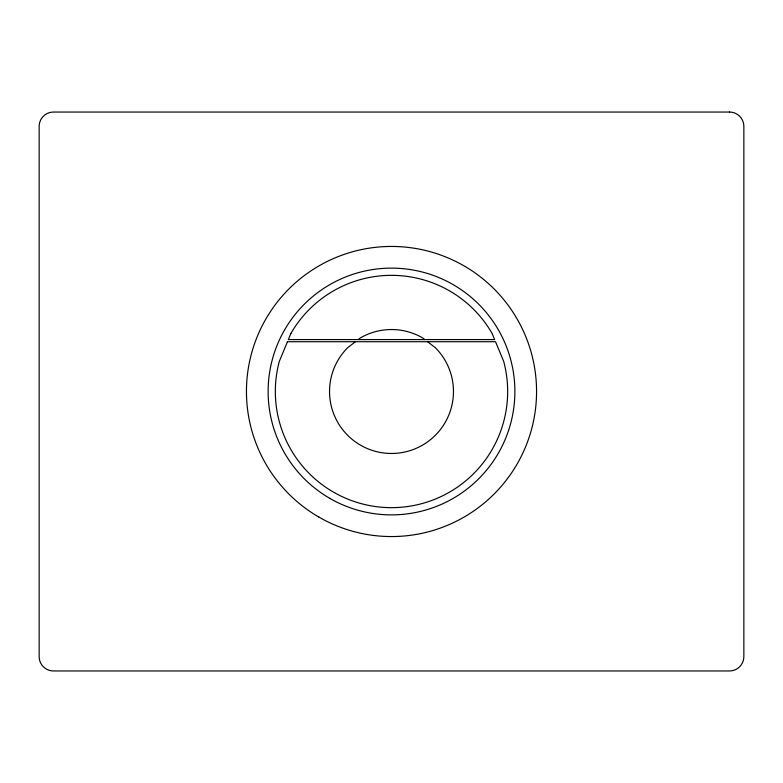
<?xml version="1.0" encoding="UTF-8"?>
<svg xmlns="http://www.w3.org/2000/svg" width="783" height="783" viewBox="0 0 783 783"><rect width="100%" height="100%" fill="white"/><g stroke="black" fill="none" stroke-linecap="round" stroke-linejoin="round"><path stroke-width="1.17" d="M355.453 341.711L347.681 347.681A61.974 61.974 0 0 0 347.681 435.319A61.974 61.974 0 0 0 435.319 435.319A61.974 61.974 0 0 0 435.319 347.681L427.547 341.711M358.262 339.568L360.513 337.835A61.974 61.974 0 0 1 422.487 337.835L424.738 339.568M287.469 341.711L279.296 361.433A116.158 116.158 0 0 0 391.5 507.658A116.158 116.158 0 0 0 503.704 361.433L495.531 341.711L287.469 341.711M290.904 333.421L288.359 339.568L494.641 339.568L492.096 333.421A116.158 116.158 0 0 0 290.904 333.421M729.521 112.047L53.479 112.047A14.329 14.329 0 0 0 39.15 126.376L39.15 656.624A14.329 14.329 0 0 0 53.479 670.953L729.521 670.953A14.329 14.329 0 0 0 743.85 656.624L743.85 126.376A14.329 14.329 0 0 0 729.521 112.047M329.809 498.35A123.381 123.381 0 0 0 514.881 391.5A123.381 123.381 0 0 0 329.809 284.65A123.381 123.381 0 0 0 329.809 498.35M318.975 517.123A145.061 145.061 0 0 0 536.561 391.5A145.061 145.061 0 0 0 318.975 265.877A145.061 145.061 0 0 0 318.975 517.123"/></g></svg>
